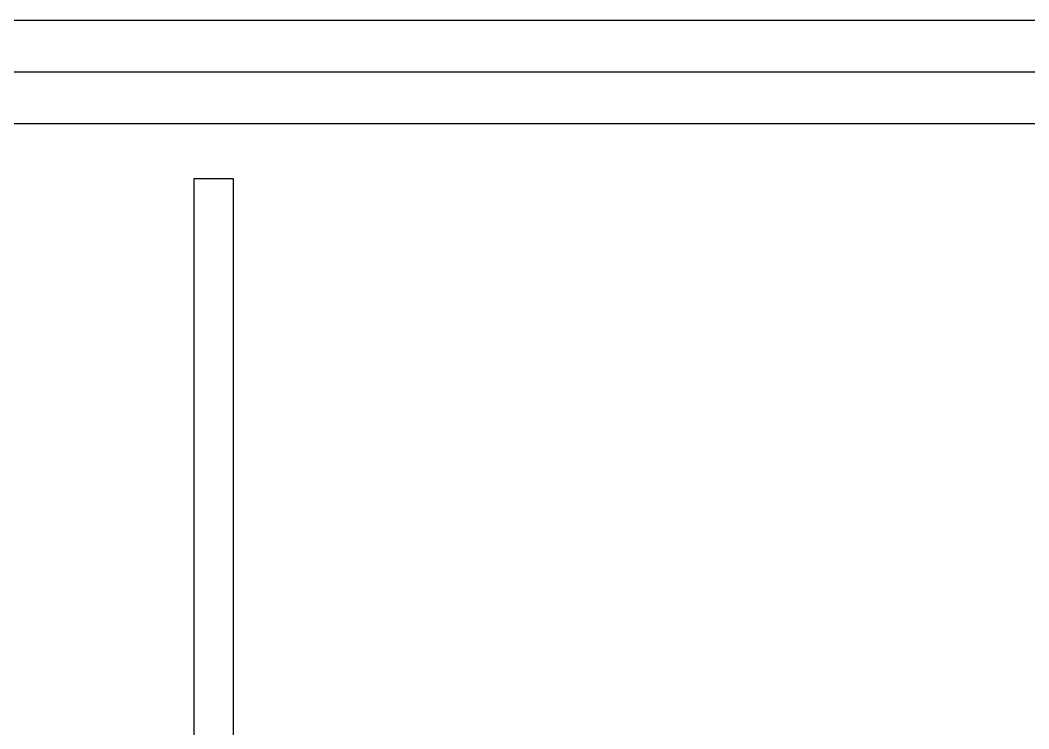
# Model space of a CAD drawing. Header units: millimetres. Extents: x 0 to 90, y 0 to 50.
# Drawn here: x 27.31 to 46.75, y 36.34 to 50 of the extents above; entities that cross this region are included whole.
import ezdxf

# ---------------------------------------------------------------- set-up
doc = ezdxf.new("R2010")
doc.units = ezdxf.units.MM

msp = doc.modelspace()

# ---------------------------------------------------------------- linework, layer by layer
at = {"color": 7, "linetype": 'Continuous'}
msp.add_line((5, 50), (85, 50), dxfattribs=at)
at = {"color": 7, "linetype": 'Continuous', "lineweight": 25}
for p, q in [((85, 49), (5, 49)), ((85, 48), (5, 48)), ((30.66, 46.939), (30.66, 28.21)), ((31.425, 46.939), (30.66, 46.939)), ((31.425, 28.21), (31.425, 46.939))]:
    msp.add_line(p, q, dxfattribs=at)

doc.saveas('drawing.dxf')
